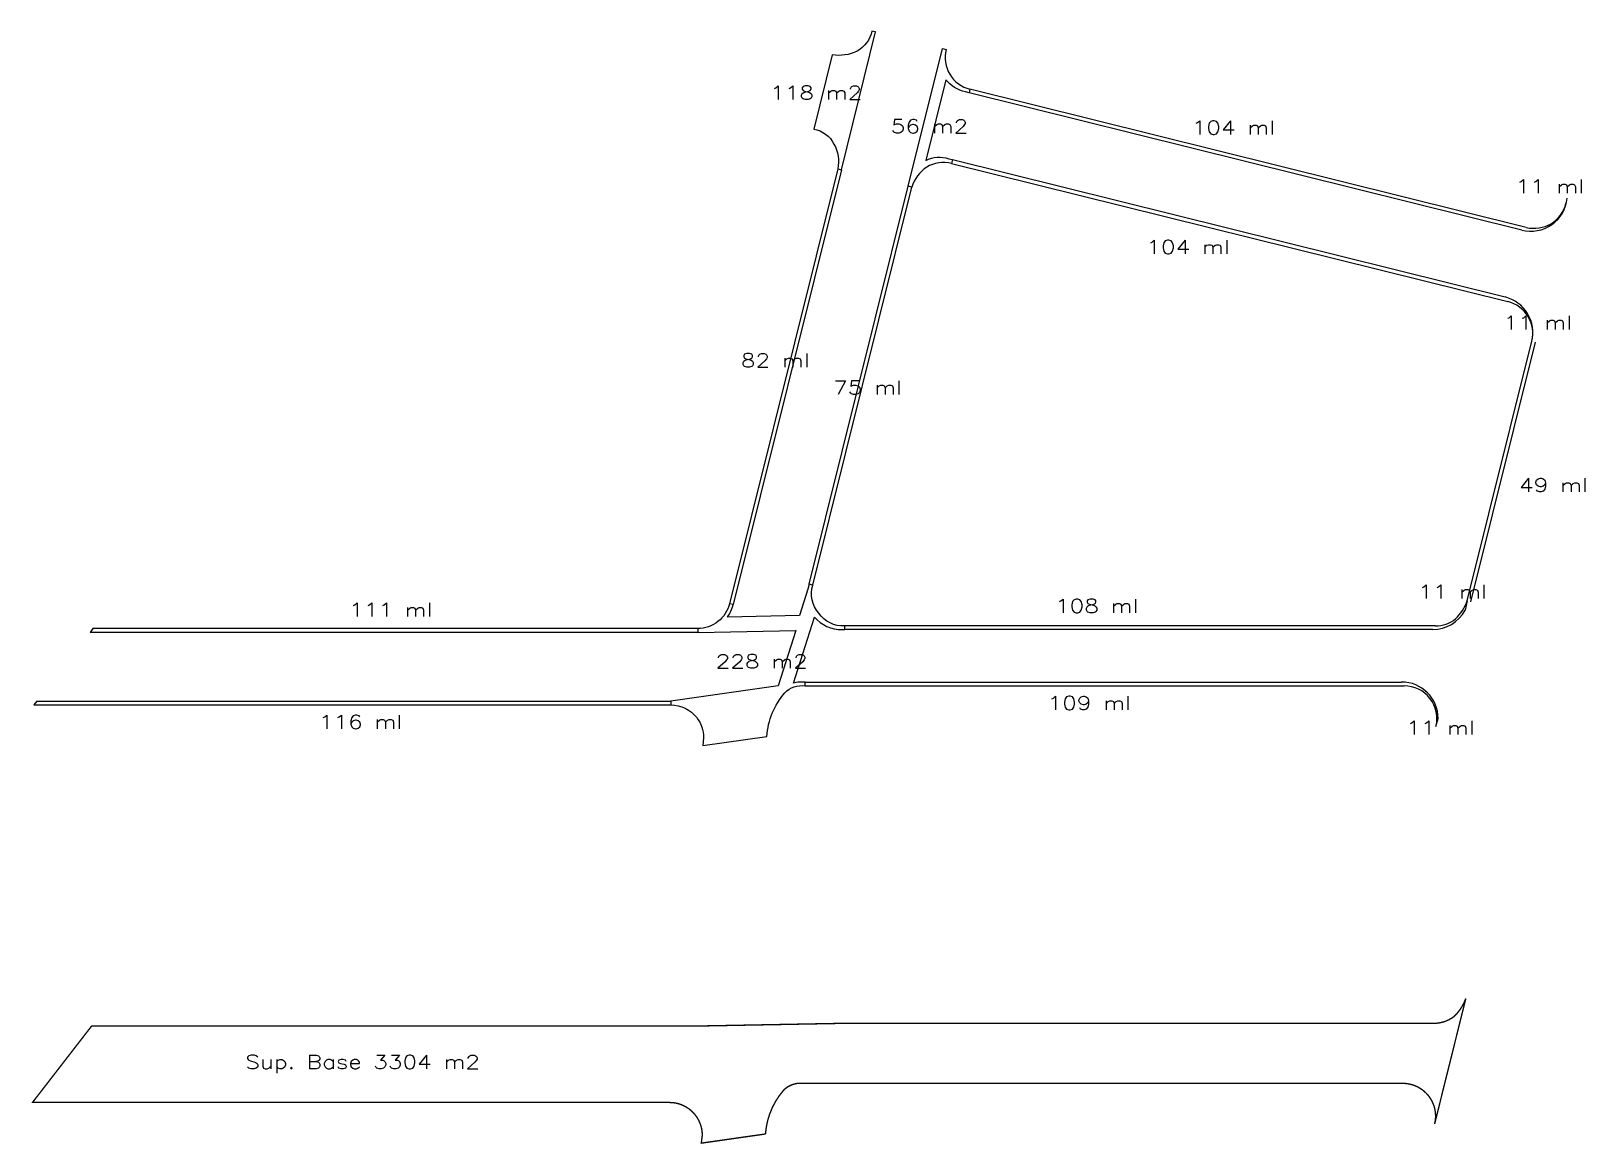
# Model space of a CAD drawing. Header units: millimetres. Extents: x 2417 to 3577, y 653 to 1650.
# Drawn here: x 2448.9 to 2733.5, y 1446.1 to 1650 of the extents above; entities that cross this region are included whole.
import ezdxf

# ---------------------------------------------------------------- set-up
doc = ezdxf.new("R2010")
doc.units = ezdxf.units.MM
doc.header["$MEASUREMENT"] = 0
doc.layers.add('Sup', color=1, linetype='Continuous')
doc.styles.add('SimplexDAM', font='simplex.shx', dxfattribs={"width": 0.75})

msp = doc.modelspace()

# ---------------------------------------------------------------- linework, layer by layer
at = {"layer": 'Sup'}
for p, q in [((2721.913, 1613.485), (2620.692, 1638.645)), ((2722.762, 1613.996), (2620.861, 1639.324)), ((2617.483, 1625.738), (2719.384, 1600.409)), ((2617.652, 1626.417), (2718.874, 1601.257)), ((2596.627, 1624.739), (2576.822, 1545.068)), ((2597.306, 1624.57), (2577.501, 1544.899)), ((2591.413, 1548.632), (2609.534, 1621.531)), ((2592.092, 1548.463), (2610.213, 1621.362)), ((2729.84, 1617.598), (2730.032, 1618.371)), ((2711.934, 1545.569), (2723.76, 1593.139)), ((2712.614, 1545.4), (2724.439, 1592.97)), ((2711.934, 1545.569), (2711.542, 1543.871)), ((2460.226, 1540.515), (2459.684, 1539.815)), ((2571.003, 1539.815), (2459.684, 1539.815)), ((2570.999, 1540.515), (2460.226, 1540.515)), ((2706.112, 1541.016), (2597.915, 1541.016)), ((2705.626, 1540.316), (2597.915, 1540.316)), ((2590.652, 1530.716), (2699.909, 1530.716)), ((2590.652, 1530.016), (2700.394, 1530.016)), ((2449.936, 1527.215), (2449.394, 1526.515)), ((2449.394, 1526.515), (2566.082, 1526.515)), ((2449.936, 1527.215), (2566.082, 1527.215)), ((2706.217, 1522.569), (2706.609, 1524.025))]:
    msp.add_line(p, q, dxfattribs=at)
for points in [[(2603.578, 1649.803), (2602.899, 1649.972, -0.2124798), (2600.17, 1646.278, -0.1485553), (2595.628, 1645.596), (2592.251, 1632.009, -0.239422), (2595.945, 1629.28, -0.1886085), (2596.627, 1624.739), (2597.306, 1624.57)], [(2591.413, 1548.632), (2591.184, 1547.711), (2589.611, 1542.928), (2576.448, 1542.617, 0.0946183), (2577.501, 1544.899), (2576.822, 1545.068, -0.167433), (2574.695, 1541.789, -0.167433), (2570.999, 1540.515), (2571.003, 1539.815), (2588.943, 1540.149), (2585.744, 1530.018), (2566.082, 1527.215), (2566.082, 1526.515, -0.2307756), (2570.808, 1524.211, -0.167433), (2572.082, 1520.515), (2571.904, 1519.068), (2583.655, 1520.742, -0.1617306), (2586.956, 1528.742, -0.2338434), (2590.652, 1530.016), (2590.652, 1530.716), (2590.166, 1530.716, 0.060466), (2588.564, 1530.521), (2592.381, 1542.61, 0.2166279), (2597.429, 1540.316), (2597.915, 1540.316), (2597.915, 1541.016, -0.2704978), (2593.188, 1543.32, -0.2677888), (2592.092, 1548.463)]]:
    msp.add_lwpolyline(points, format="xyb", close=True, dxfattribs=at)
msp.add_lwpolyline([(2610.213, 1621.362), (2609.534, 1621.531), (2615.806, 1646.763), (2616.485, 1646.594, 0.19891), (2617.167, 1642.053, 0.1989147), (2620.861, 1639.324), (2620.692, 1638.645), (2620.012, 1638.814, -0.1613228), (2616.45, 1641.065), (2612.775, 1626.279, -0.1969616), (2616.973, 1626.586), (2617.652, 1626.417), (2617.483, 1625.738, 0.1873151), (2612.942, 1625.056, 0.1719398), (2610.213, 1621.362)], format="xyb", dxfattribs=at)
at = {"layer": 'Sup', "const_width": 0.25}
msp.add_lwpolyline([(2459.975, 1467.687), (2449.143, 1453.687), (2565.831, 1453.687, -0.2307756), (2570.557, 1451.383, -0.167433), (2571.831, 1447.687), (2571.653, 1446.24), (2583.404, 1447.914, -0.1617306), (2586.705, 1455.914, -0.2338434), (2590.401, 1457.187), (2700.143, 1457.188, -0.2307763), (2704.87, 1454.883, -0.2307763), (2705.966, 1449.74), (2711.683, 1472.74, -0.1132374), (2709.556, 1469.461, -0.166936), (2705.861, 1468.188), (2597.664, 1468.187), (2570.748, 1467.687)], format="xyb", close=True, dxfattribs=at)
at = {"layer": 'Sup'}
for centre, radius, start, end in [((2723.513, 1620.096), 6.802, 256.39564, 353.63151), ((2724.132, 1619.875), 6.088, 301.38485, 345.69626), ((2724.167, 1620.101), 6.265, 257.041, 300.04115), ((2717.257, 1594.755), 6.7, 346.04021, 76.04133), ((2717.937, 1594.586), 6, 31.04077, 76.04133), ((2717.937, 1594.586), 6, 346.04133, 31.04077), ((2703.724, 1548.565), 8.74, 314.10923, 339.95124), ((2705.626, 1547.016), 6.7, 270.0003, 332.00566), ((2706.106, 1547.033), 6.017, 270.05561, 307.96495), ((2699.909, 1524.016), 6.7, 0.07495, 90.0003), ((2700.394, 1524.016), 6, 38.0203, 90.0003), ((2700.394, 1524.016), 6, 346.0403, 38.0203)]:
    msp.add_arc(centre, radius, start, end, dxfattribs=at)

# ---------------------------------------------------------------- texts
at = {"layer": 'Sup', "style": 'SimplexDAM', "width": 1.25}
for s, p in [('118 m2', (2584.251, 1637.436)), ('56 m2', (2606.35, 1631.281)), ('104 ml', (2661.466, 1631.052)), ('11 ml', (2720.76, 1620.25)), ('104 ml', (2653.154, 1609.171)), ('11 ml', (2718.544, 1595.322)), ('82 ml', (2578.897, 1588.398)), ('75 ml', (2595.799, 1583.412)), ('49 ml', (2721.444, 1565.548)), ('11 ml', (2702.946, 1546.006)), ('108 ml', (2636.436, 1543.42)), ('111 ml', (2507.135, 1542.697)), ('228 m2', (2574.281, 1533.248)), ('109 ml', (2635.066, 1525.613)), ('116 ml', (2501.594, 1522.17)), ('11 ml', (2700.73, 1521.079)), ('Sup. Base 3304 m2', (2488.128, 1459.864))]:
    msp.add_text(s, height=2.5, dxfattribs=at).set_placement(p)

doc.saveas('drawing.dxf')
